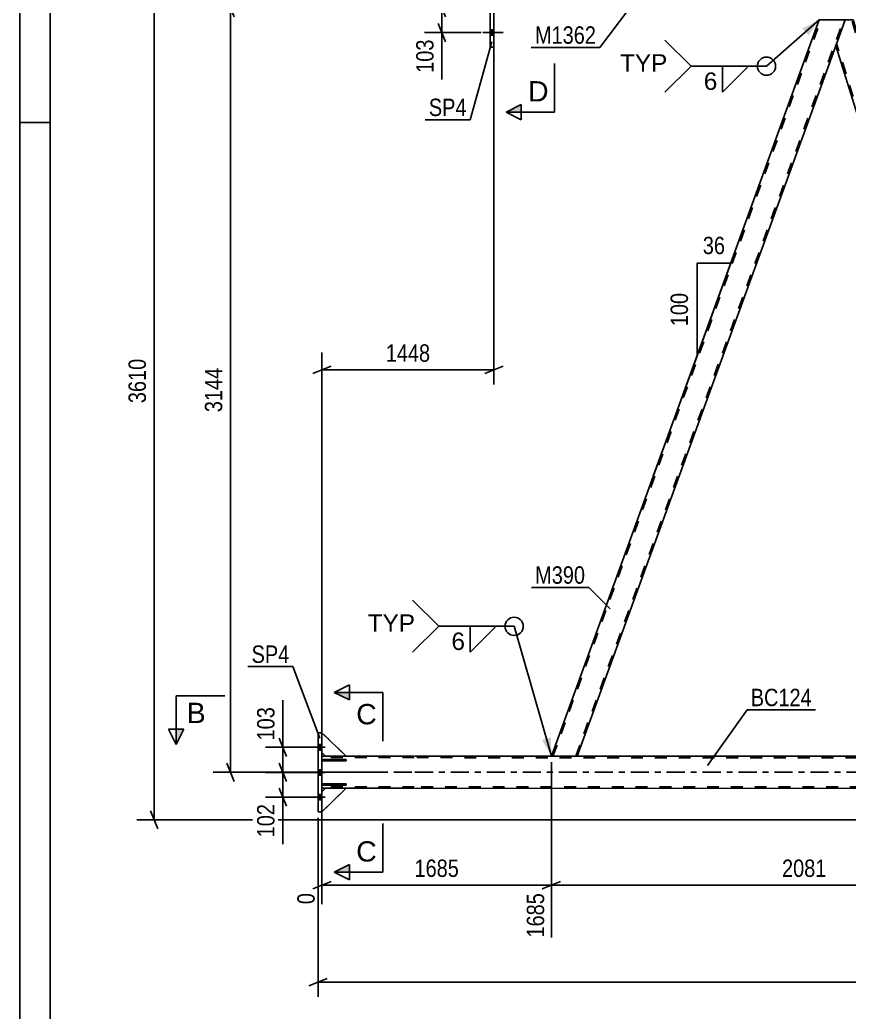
# Model space of a CAD drawing. Header units: millimetres. Extents: x 0 to 841, y 0 to 594.
# Drawn here: x 0 to 136.5, y 300.7 to 463.9 of the extents above; entities that cross this region are included whole.
import ezdxf

# ---------------------------------------------------------------- set-up
doc = ezdxf.new("R2010")
doc.units = ezdxf.units.MM
doc.linetypes.add('DXK_LINE_DOT2', pattern=[3.9198, 1.9599, -1.9599])
doc.linetypes.add('DXK_LINE_DOT3', pattern=[5.9187, 2.979, -0.9799, 0.9799, -0.9799])
doc.styles.add('Arial', font='arial.ttf', dxfattribs={"height": 0.2})
doc.styles.add('Arial Narrow', font='ARIALN.TTF', dxfattribs={"height": 0.2})

# ---------------------------------------------------------------- blocks, each defined once
blk = doc.blocks.new('Unknown-232924665-1133')
at = {"color": 5, "linetype": 'Continuous'}
for p, q in [((0, 594), (0, 0)), ((5, 589), (5, 5)), ((5, 447), (0, 447))]:
    blk.add_line(p, q, dxfattribs=at)
blk = doc.blocks.new('Bolt-232924665-2338 - 2333')
at = {"linetype": 'Continuous'}
for points in [[(49.08, 344.66), (49.08, 343.78), (49.72, 343.78), (49.72, 344.66)], [(49.08, 344.66), (49.08, 343.78), (49.72, 343.78), (49.72, 344.66)], [(49.08, 344.66), (49.08, 343.78), (49.72, 343.78), (49.72, 344.66)], [(49.08, 340.54), (49.08, 339.66), (49.72, 339.66), (49.72, 340.54)], [(49.08, 340.54), (49.08, 339.66), (49.72, 339.66), (49.72, 340.54)], [(49.08, 336.46), (49.08, 335.58), (49.72, 335.58), (49.72, 336.46)], [(49.08, 336.46), (49.08, 335.58), (49.72, 335.58), (49.72, 336.46)], [(49.08, 336.46), (49.08, 335.58), (49.72, 335.58), (49.72, 336.46)]]:
    blk.add_hatch(color=1, dxfattribs=at).paths.add_polyline_path(points)
at = {"color": 1, "linetype": 'Continuous'}
for p, q in [((49.72, 344.66), (49.08, 344.66)), ((49.72, 344.66), (49.08, 344.66)), ((49.72, 344.66), (49.08, 344.66)), ((50.24, 344.22), (46.92, 344.22)), ((50.24, 344.22), (46.92, 344.22)), ((50.24, 344.22), (46.92, 344.22)), ((49.72, 343.78), (49.08, 343.78)), ((49.72, 343.78), (49.08, 343.78)), ((49.72, 343.78), (49.08, 343.78)), ((50.24, 340.1), (46.92, 340.1)), ((50.24, 340.1), (46.92, 340.1)), ((49.72, 340.54), (49.08, 340.54)), ((49.72, 340.54), (49.08, 340.54)), ((49.72, 339.66), (49.08, 339.66)), ((49.72, 339.66), (49.08, 339.66)), ((49.72, 336.46), (49.08, 336.46)), ((49.72, 336.46), (49.08, 336.46)), ((49.72, 336.46), (49.08, 336.46)), ((50.24, 336.02), (46.92, 336.02)), ((50.24, 336.02), (46.92, 336.02)), ((50.24, 336.02), (46.92, 336.02)), ((49.72, 335.58), (49.08, 335.58)), ((49.72, 335.58), (49.08, 335.58)), ((49.72, 335.58), (49.08, 335.58))]:
    blk.add_line(p, q, dxfattribs=at)
blk = doc.blocks.new('Bolt-232924665-2339 - 2333')
at = {"linetype": 'Continuous'}
for points in [[(78.02, 469.54), (78.02, 470.42), (77.38, 470.42), (77.38, 469.54)], [(78.02, 469.54), (78.02, 470.42), (77.38, 470.42), (77.38, 469.54)], [(78.02, 469.54), (78.02, 470.42), (77.38, 470.42), (77.38, 469.54)], [(78.02, 465.44), (78.02, 466.32), (77.38, 466.32), (77.38, 465.44)], [(78.02, 465.44), (78.02, 466.32), (77.38, 466.32), (77.38, 465.44)], [(78.02, 461.34), (78.02, 462.22), (77.38, 462.22), (77.38, 461.34)], [(78.02, 461.34), (78.02, 462.22), (77.38, 462.22), (77.38, 461.34)], [(78.02, 461.34), (78.02, 462.22), (77.38, 462.22), (77.38, 461.34)]]:
    blk.add_hatch(color=1, dxfattribs=at).paths.add_polyline_path(points)
at = {"color": 1, "linetype": 'Continuous'}
for p, q in [((77.38, 470.42), (78.02, 470.42)), ((77.38, 470.42), (78.02, 470.42)), ((77.38, 470.42), (78.02, 470.42)), ((76.22, 469.98), (79.54, 469.98)), ((76.22, 469.98), (79.54, 469.98)), ((76.22, 469.98), (79.54, 469.98)), ((77.38, 469.54), (78.02, 469.54)), ((77.38, 469.54), (78.02, 469.54)), ((77.38, 469.54), (78.02, 469.54)), ((76.22, 465.88), (79.54, 465.88)), ((76.22, 465.88), (79.54, 465.88)), ((77.38, 466.32), (78.02, 466.32)), ((77.38, 466.32), (78.02, 466.32)), ((77.38, 465.44), (78.02, 465.44)), ((77.38, 465.44), (78.02, 465.44)), ((77.38, 462.22), (78.02, 462.22)), ((77.38, 462.22), (78.02, 462.22)), ((77.38, 462.22), (78.02, 462.22)), ((76.22, 461.78), (79.54, 461.78)), ((76.22, 461.78), (79.54, 461.78)), ((76.22, 461.78), (79.54, 461.78)), ((77.38, 461.34), (78.02, 461.34)), ((77.38, 461.34), (78.02, 461.34)), ((77.38, 461.34), (78.02, 461.34))]:
    blk.add_line(p, q, dxfattribs=at)
blk = doc.blocks.new('Part-232924665-2421 - 2333')
at = {"color": 2, "linetype": 'Continuous'}
for p, q in [((64.92, 342.76), (49.72, 342.76)), ((166.09, 342.74), (65.02, 342.76)), ((64.92, 337.48), (49.72, 337.48)), ((166.09, 337.46), (65.02, 337.48))]:
    blk.add_line(p, q, dxfattribs=at)
at = {"color": 7, "linetype": 'DXK_LINE_DOT2'}
for p, q in [((49.72, 337.48), (49.72, 342.76)), ((64.92, 342.52), (49.72, 342.52)), ((741.48, 342.42), (65.02, 342.52)), ((64.92, 337.72), (49.72, 337.72)), ((742.23, 337.62), (65.02, 337.72))]:
    blk.add_line(p, q, dxfattribs=at)
at = {"color": 7, "linetype": 'DXK_LINE_DOT3'}
for p, q in [((49.72, 340.12), (64.92, 340.12)), ((65.02, 340.12), (741.85, 340.02))]:
    blk.add_line(p, q, dxfattribs=at)
blk = doc.blocks.new('Part-232924665-2422 - 2333')
at = {"color": 2, "linetype": 'Continuous'}
for p, q in [((53.72, 342.76), (49.72, 346.62)), ((50.32, 342.76), (49.72, 343.36)), ((50.32, 342.76), (53.72, 342.76))]:
    blk.add_line(p, q, dxfattribs=at)
at = {"color": 7, "linetype": 'DXK_LINE_DOT2'}
for p, q in [((49.72, 346.62), (49.72, 343.36)), ((49.72, 346.62), (49.72, 346.62)), ((49.72, 346.62), (49.72, 346.62)), ((49.72, 343.36), (49.72, 343.36)), ((49.72, 343.36), (49.72, 343.36))]:
    blk.add_line(p, q, dxfattribs=at)
blk = doc.blocks.new('Part-232924665-2361 - 2333')
at = {"color": 7, "linetype": 'DXK_LINE_DOT2'}
for p, q in [((53.72, 342.24), (49.72, 342.24)), ((49.72, 342.24), (49.72, 342)), ((49.72, 342), (53.72, 342)), ((50.32, 342), (50.32, 342.24)), ((53.72, 342), (53.72, 342.24))]:
    blk.add_line(p, q, dxfattribs=at)
blk = doc.blocks.new('Part-232924665-2362 - 2333')
at = {"color": 7, "linetype": 'DXK_LINE_DOT2'}
for p, q in [((53.72, 338.24), (49.72, 338.24)), ((49.72, 338.24), (49.72, 338)), ((49.72, 338), (53.72, 338)), ((50.32, 338), (50.32, 338.24)), ((53.72, 338), (53.72, 338.24))]:
    blk.add_line(p, q, dxfattribs=at)
blk = doc.blocks.new('Part-232924665-2363 - 2333')
at = {"color": 2, "linetype": 'Continuous'}
for p, q in [((49.72, 342), (49.72, 342.24)), ((49.72, 342.24), (53.72, 342.24)), ((53.72, 342), (49.72, 342)), ((53.72, 342.24), (53.72, 342))]:
    blk.add_line(p, q, dxfattribs=at)
at = {"color": 7, "linetype": 'DXK_LINE_DOT2'}
blk.add_line((50.32, 342), (50.32, 342.24), dxfattribs=at)
blk = doc.blocks.new('Part-232924665-2573 - 2333')
at = {"color": 2, "linetype": 'Continuous'}
for p, q in [((77.38, 472.38), (78.02, 472.38)), ((77.38, 459.38), (77.38, 472.38)), ((78.02, 472.38), (78.02, 459.38)), ((78.02, 459.38), (77.38, 459.38))]:
    blk.add_line(p, q, dxfattribs=at)
blk = doc.blocks.new('Part-232924665-2364 - 2333')
at = {"color": 2, "linetype": 'Continuous'}
for p, q in [((49.72, 338), (49.72, 338.24)), ((49.72, 338.24), (53.72, 338.24)), ((53.72, 338), (49.72, 338)), ((53.72, 338.24), (53.72, 338))]:
    blk.add_line(p, q, dxfattribs=at)
at = {"color": 7, "linetype": 'DXK_LINE_DOT2'}
blk.add_line((50.32, 338), (50.32, 338.24), dxfattribs=at)
blk = doc.blocks.new('Part-232924665-2501 - 2333')
at = {"color": 2, "linetype": 'Continuous'}
for p, q in [((49.08, 333.62), (49.08, 346.62)), ((49.08, 346.62), (49.72, 346.62)), ((49.72, 346.62), (49.72, 333.62)), ((49.72, 333.62), (49.08, 333.62))]:
    blk.add_line(p, q, dxfattribs=at)
blk = doc.blocks.new('Part-232924665-2443 - 2333')
at = {"color": 2, "linetype": 'Continuous'}
blk.add_line((50.32, 337.48), (49.72, 336.88), dxfattribs=at)
at = {"color": 7, "linetype": 'DXK_LINE_DOT2'}
for p, q in [((53.72, 337.48), (49.72, 333.62)), ((49.72, 333.62), (49.72, 336.88)), ((50.32, 337.48), (53.72, 337.48))]:
    blk.add_line(p, q, dxfattribs=at)
blk = doc.blocks.new('Part-232924665-2444 - 2333')
at = {"color": 2, "linetype": 'Continuous'}
for p, q in [((49.72, 336.88), (50.32, 337.48)), ((53.72, 337.48), (49.72, 333.62)), ((50.32, 337.48), (53.72, 337.48))]:
    blk.add_line(p, q, dxfattribs=at)
at = {"color": 7, "linetype": 'DXK_LINE_DOT2'}
blk.add_line((49.72, 333.62), (49.72, 336.88), dxfattribs=at)
blk = doc.blocks.new('Part-232924665-2445 - 2333')
at = {"color": 7, "linetype": 'DXK_LINE_DOT2'}
for p, q in [((49.72, 346.62), (49.72, 343.36)), ((53.72, 342.76), (49.72, 346.62)), ((49.72, 343.36), (49.72, 343.36)), ((49.72, 343.36), (49.72, 343.36)), ((50.32, 342.76), (50.32, 342.76)), ((50.32, 342.76), (50.32, 342.76)), ((50.32, 342.76), (53.72, 342.76))]:
    blk.add_line(p, q, dxfattribs=at)
at = {"color": 2, "linetype": 'Continuous'}
for p, q in [((49.72, 343.36), (50.32, 342.76)), ((53.72, 342.76), (53.72, 342.76))]:
    blk.add_line(p, q, dxfattribs=at)
blk = doc.blocks.new('Part-232924665-2561 - 2333')
at = {"color": 2, "linetype": 'Continuous'}
for p, q in [((87.49, 342.76), (131.57, 463.88)), ((131.57, 463.88), (135.83, 463.88)), ((91.74, 342.76), (134.28, 459.63)), ((91.71, 342.76), (87.49, 342.76)), ((91.74, 342.76), (91.71, 342.76))]:
    blk.add_line(p, q, dxfattribs=at)
at = {"color": 7, "linetype": 'DXK_LINE_DOT2'}
for p, q in [((87.74, 342.76), (131.83, 463.88)), ((91.49, 342.76), (135.57, 463.88)), ((134.28, 459.63), (135.83, 463.88))]:
    blk.add_line(p, q, dxfattribs=at)
blk = doc.blocks.new('Part-232924665-2566 - 2333')
at = {"color": 2, "linetype": 'Continuous'}
for p, q in [((135.83, 463.88), (134.28, 459.63)), ((137.15, 463.88), (135.83, 463.88)), ((173.43, 347.49), (137.15, 463.88)), ((169.24, 347.49), (134.28, 459.63))]:
    blk.add_line(p, q, dxfattribs=at)
at = {"color": 7, "linetype": 'DXK_LINE_DOT2'}
for p, q in [((173.71, 345.76), (136.9, 463.88)), ((170.96, 342.76), (134.42, 460.01)), ((170.71, 342.76), (169.24, 347.49)), ((172.62, 342.76), (173.85, 346.13)), ((173.85, 346.13), (173.43, 347.49)), ((170.71, 342.76), (172.62, 342.76))]:
    blk.add_line(p, q, dxfattribs=at)
blk = doc.blocks.new('StraightDimension-232924665-15782 - 2333')
at = {"color": 7, "linetype": 'Continuous'}
for p, q in [((78.02, 462.88), (78.02, 403.89)), ((49.72, 343.76), (49.72, 409.14)), ((51.22, 406.89), (48.22, 405.69)), ((76.52, 405.69), (79.52, 406.89)), ((49.72, 406.29), (78.02, 406.29))]:
    blk.add_line(p, q, dxfattribs=at)
at = {"color": 0}
blk.add_wipeout([(68.13, 407.04), (68.13, 411.24), (59.62, 411.24), (59.62, 407.04)], dxfattribs=at)
at = {"color": 3, "style": 'Arial Narrow'}
blk.add_text('1448', height=2.863, dxfattribs=at).set_placement((60.22, 407.64))
blk = doc.blocks.new('StraightDimension-232924665-15877 - 2333')
at = {"color": 7, "linetype": 'Continuous'}
for p, q in [((87.49, 341.76), (87.49, 312.93)), ((49.72, 336.48), (49.72, 318.42)), ((51.22, 322.15), (48.22, 320.95)), ((85.99, 320.95), (88.99, 322.15)), ((49.72, 321.55), (87.49, 321.55))]:
    blk.add_line(p, q, dxfattribs=at)
at = {"color": 0}
blk.add_wipeout([(72.86, 322.3), (72.86, 326.5), (64.35, 326.5), (64.35, 322.3)], dxfattribs=at)
at = {"color": 0, "linetype": 'Continuous'}
for points in [[(49.12, 320.85), (44.92, 320.85), (44.92, 317.82), (49.12, 317.82)], [(86.89, 320.85), (82.69, 320.85), (82.69, 312.33), (86.89, 312.33)]]:
    blk.add_wipeout(points, dxfattribs=at)
at = {"color": 3, "style": 'Arial Narrow'}
blk.add_text('1685', height=2.863, dxfattribs=at).set_placement((64.95, 322.9))
at = {"color": 3, "linetype": 'Continuous', "style": 'Arial Narrow'}
for s, height, p in [('0', 2.86, (48.52, 318.42)), ('1685', 2.863, (86.29, 312.93))]:
    blk.add_text(s, height=height, rotation=90.0002, dxfattribs=at).set_placement(p)
blk = doc.blocks.new('StraightDimension-232924665-2710 - 2333')
at = {"color": 7, "linetype": 'Continuous'}
for p, q in [((35.26, 464.38), (34.06, 467.38)), ((76.38, 465.88), (31.81, 465.88)), ((34.66, 340.12), (34.66, 465.88)), ((34.06, 341.62), (35.26, 338.62)), ((60, 340.12), (31.81, 340.12))]:
    blk.add_line(p, q, dxfattribs=at)
at = {"color": 0}
blk.add_wipeout([(33.91, 407.26), (29.71, 407.26), (29.71, 398.75), (33.91, 398.75)], dxfattribs=at)
at = {"color": 3, "style": 'Arial Narrow'}
blk.add_text('3144', height=2.863, rotation=90.0002, dxfattribs=at).set_placement((33.31, 399.35))
blk = doc.blocks.new('StraightDimension-232924665-2699 - 2333')
at = {"color": 7, "linetype": 'Continuous'}
for p, q in [((78.95, 476.68), (19.25, 476.68)), ((22.7, 475.18), (21.5, 478.18)), ((22.1, 332.29), (22.1, 476.68)), ((21.5, 333.79), (22.7, 330.79)), ((165.09, 332.29), (19.25, 332.29))]:
    blk.add_line(p, q, dxfattribs=at)
at = {"color": 0}
blk.add_wipeout([(21.35, 408.74), (17.15, 408.74), (17.15, 400.23), (21.35, 400.23)], dxfattribs=at)
at = {"color": 3, "style": 'Arial Narrow'}
blk.add_text('3610', height=2.863, rotation=90.0002, dxfattribs=at).set_placement((20.75, 400.83))
blk = doc.blocks.new('StraightDimension-232924665-15851 - 2333')
at = {"color": 7, "linetype": 'Continuous'}
for p, q in [((49.08, 332.62), (49.08, 303.17)), ((50.58, 306.17), (47.58, 304.97)), ((49.08, 305.57), (797.83, 305.57))]:
    blk.add_line(p, q, dxfattribs=at)
blk = doc.blocks.new('StraightDimension-232924665-15876 - 2333')
at = {"color": 7, "linetype": 'Continuous'}
for p, q in [((87.49, 341.76), (87.49, 312.93)), ((170.71, 341.76), (170.71, 312.93)), ((88.99, 322.15), (85.99, 320.95)), ((169.21, 320.95), (172.21, 322.15)), ((87.49, 321.55), (170.71, 321.55))]:
    blk.add_line(p, q, dxfattribs=at)
at = {"color": 0}
blk.add_wipeout([(133.36, 322.3), (133.36, 326.5), (124.84, 326.5), (124.84, 322.3)], dxfattribs=at)
at = {"color": 0, "linetype": 'Continuous'}
blk.add_wipeout([(170.11, 320.85), (165.91, 320.85), (165.91, 312.33), (170.11, 312.33)], dxfattribs=at)
at = {"color": 3, "style": 'Arial Narrow'}
blk.add_text('2081', height=2.863, dxfattribs=at).set_placement((125.44, 322.9))
at = {"color": 3, "linetype": 'Continuous', "style": 'Arial Narrow'}
blk.add_text('3765', height=2.863, rotation=90.0002, dxfattribs=at).set_placement((169.51, 312.93))
blk = doc.blocks.new('AngleDimension-232924665-16900 - 2333')
at = {"color": 7, "linetype": 'Continuous'}
for p, q in [((111.46, 423.84), (117, 423.84)), ((111.46, 408.62), (117, 423.84)), ((111.46, 408.62), (111.46, 423.84)), ((104.25, 388.82), (111.46, 408.62))]:
    blk.add_line(p, q, dxfattribs=at)
at = {"color": 0}
for points in [[(116.66, 424.74), (116.66, 428.94), (111.8, 428.94), (111.8, 424.74)], [(110.56, 419.57), (106.36, 419.57), (106.36, 412.89), (110.56, 412.89)]]:
    blk.add_wipeout(points, dxfattribs=at)
at = {"color": 3, "style": 'Arial Narrow'}
blk.add_text('36', height=2.863, dxfattribs=at).set_placement((112.4, 425.34))
blk.add_text('100', height=2.863, rotation=90.0002, dxfattribs=at).set_placement((109.96, 413.49))
blk = doc.blocks.new('StraightDimension-232924665-28860 - 2333')
at = {"color": 7, "linetype": 'Continuous'}
for p, q in [((68.84, 467.38), (70.04, 464.38)), ((75.91, 465.88), (66.59, 465.88)), ((69.44, 461.78), (69.44, 465.88)), ((70.04, 460.28), (68.84, 463.28)), ((75.91, 461.78), (66.59, 461.78))]:
    blk.add_line(p, q, dxfattribs=at)
at = {"color": 0}
blk.add_wipeout([(68.69, 461.26), (64.49, 461.26), (64.49, 454.57), (68.69, 454.57)], dxfattribs=at)
at = {"color": 7, "linetype": 'Continuous'}
blk.add_line((69.44, 461.78), (69.44, 454.05), dxfattribs=at)
blk.add_line((69.44, 461.78), (69.44, 454.05), dxfattribs=at)
at = {"color": 3, "style": 'Arial Narrow'}
blk.add_text('103', height=2.863, rotation=90.0002, dxfattribs=at).set_placement((68.09, 455.17))
blk = doc.blocks.new('StraightDimension-232924665-28880 - 2333')
at = {"color": 7, "linetype": 'Continuous'}
for p, q in [((42.66, 345.72), (43.86, 342.72)), ((46.92, 344.22), (40.41, 344.22)), ((43.26, 340.1), (43.26, 344.22)), ((43.86, 338.6), (42.66, 341.6)), ((46.92, 340.1), (40.41, 340.1))]:
    blk.add_line(p, q, dxfattribs=at)
at = {"color": 0}
blk.add_wipeout([(42.51, 351.43), (38.31, 351.43), (38.31, 344.75), (42.51, 344.75)], dxfattribs=at)
at = {"color": 7, "linetype": 'Continuous'}
blk.add_line((43.26, 344.22), (43.26, 351.96), dxfattribs=at)
blk.add_line((43.26, 344.22), (43.26, 351.96), dxfattribs=at)
at = {"color": 3, "style": 'Arial Narrow'}
blk.add_text('103', height=2.863, rotation=90.0002, dxfattribs=at).set_placement((41.91, 345.35))
blk = doc.blocks.new('StraightDimension-232924665-28881 - 2333')
at = {"color": 7, "linetype": 'Continuous'}
for p, q in [((42.66, 341.6), (43.86, 338.6)), ((46.92, 340.1), (40.41, 340.1)), ((43.26, 336.02), (43.26, 340.1)), ((43.86, 334.52), (42.66, 337.52)), ((46.92, 336.02), (40.41, 336.02))]:
    blk.add_line(p, q, dxfattribs=at)
at = {"color": 0}
blk.add_wipeout([(42.51, 335.5), (38.31, 335.5), (38.31, 328.81), (42.51, 328.81)], dxfattribs=at)
at = {"color": 7, "linetype": 'Continuous'}
blk.add_line((43.26, 336.02), (43.26, 328.29), dxfattribs=at)
blk.add_line((43.26, 336.02), (43.26, 328.29), dxfattribs=at)
at = {"color": 3, "style": 'Arial Narrow'}
blk.add_text('102', height=2.863, rotation=90.0002, dxfattribs=at).set_placement((41.91, 329.41))
blk = doc.blocks.new('Mark-232924665-2417 - 2333')
at = {"color": 0}
blk.add_wipeout([(130.34, 350.99), (130.34, 353.99), (120.29, 353.99), (120.29, 350.99)], dxfattribs=at)
blk.add_wipeout([(130.34, 350.99), (130.34, 353.99), (120.29, 353.99), (120.29, 350.99)], dxfattribs=at)
at = {"color": 30, "linetype": 'Continuous'}
for p, q in [((113.15, 341.25), (119.69, 350.39)), ((119.69, 350.39), (130.94, 350.39))]:
    blk.add_line(p, q, dxfattribs=at)
at = {"color": 3, "style": 'Arial Narrow'}
blk.add_text('BC124', height=2.863, dxfattribs=at).set_placement((120.29, 350.99))
blk = doc.blocks.new('Mark-232924665-2497 - 2333')
at = {"color": 0}
blk.add_wipeout([(44.35, 358.11), (44.35, 361.11), (38.14, 361.11), (38.14, 358.11)], dxfattribs=at)
blk.add_wipeout([(44.35, 358.11), (44.35, 361.11), (38.14, 361.11), (38.14, 358.11)], dxfattribs=at)
at = {"color": 30, "linetype": 'Continuous'}
for p in [(37.54, 357.51), (49.38, 345.72)]:
    blk.add_line(p, (44.95, 357.51), dxfattribs=at)
at = {"color": 3, "style": 'Arial Narrow'}
blk.add_text('SP4', height=2.863, dxfattribs=at).set_placement((38.14, 358.11))
blk = doc.blocks.new('Mark-232924665-2569 - 2333')
at = {"color": 0}
blk.add_wipeout([(73.52, 448.06), (73.52, 451.06), (67.31, 451.06), (67.31, 448.06)], dxfattribs=at)
blk.add_wipeout([(73.52, 448.06), (73.52, 451.06), (67.31, 451.06), (67.31, 448.06)], dxfattribs=at)
at = {"color": 30, "linetype": 'Continuous'}
for p in [(77.69, 460.25), (66.71, 447.46)]:
    blk.add_line(p, (74.12, 447.46), dxfattribs=at)
at = {"color": 3, "style": 'Arial Narrow'}
blk.add_text('SP4', height=2.863, dxfattribs=at).set_placement((67.31, 448.06))
blk = doc.blocks.new('Mark-232924665-27244 - 2333')
at = {"color": 0}
blk.add_wipeout([(94.83, 459.95), (94.83, 462.95), (84.78, 462.95), (84.78, 459.95)], dxfattribs=at)
blk.add_wipeout([(94.83, 459.95), (94.83, 462.95), (84.78, 462.95), (84.78, 459.95)], dxfattribs=at)
at = {"color": 30, "linetype": 'Continuous'}
for p in [(102.44, 468.56), (84.18, 459.35)]:
    blk.add_line(p, (95.43, 459.35), dxfattribs=at)
at = {"color": 3, "style": 'Arial Narrow'}
blk.add_text('M1362', height=2.863, dxfattribs=at).set_placement((84.78, 459.95))
blk = doc.blocks.new('SectionMark-232924665-3427 - 2333')
at = {"linetype": 'Continuous'}
blk.add_hatch(color=6, dxfattribs=at).paths.add_polyline_path([(25.72, 347.21), (26.97, 347.21), (25.72, 344.71)])
at = {"color": 6, "linetype": 'Continuous'}
for p, q in [((25.72, 352.71), (33.72, 352.71)), ((25.72, 352.71), (25.72, 344.71)), ((25.72, 344.71), (24.47, 347.21)), ((26.97, 347.21), (24.47, 347.21)), ((25.72, 344.71), (26.97, 347.21))]:
    blk.add_line(p, q, dxfattribs=at)
at = {"color": 0, "linetype": 'Continuous'}
blk.add_wipeout([(30.58, 348.21), (30.58, 351.71), (27.47, 351.71), (27.47, 348.21)], dxfattribs=at)
at = {"color": 3, "linetype": 'Continuous', "style": 'Arial'}
blk.add_text('B', height=3.34, dxfattribs=at).set_placement((27.47, 348.21))
blk = doc.blocks.new('SectionMark-232924665-3429 - 2333')
at = {"linetype": 'Continuous'}
for points in [[(54.23, 353.26), (54.23, 352.01), (51.73, 353.26)], [(54.23, 324.93), (54.23, 323.68), (51.73, 323.68)]]:
    blk.add_hatch(color=6, dxfattribs=at).paths.add_polyline_path(points)
at = {"color": 6, "linetype": 'Continuous'}
for p, q in [((51.73, 353.26), (54.23, 354.51)), ((54.23, 352.01), (54.23, 354.51)), ((59.73, 353.26), (51.73, 353.26)), ((51.73, 353.26), (54.23, 352.01)), ((59.73, 353.26), (59.73, 345.26)), ((59.73, 323.68), (59.73, 331.68)), ((51.73, 323.68), (54.23, 324.93)), ((54.23, 324.93), (54.23, 322.43)), ((59.73, 323.68), (51.73, 323.68)), ((54.23, 322.43), (51.73, 323.68))]:
    blk.add_line(p, q, dxfattribs=at)
at = {"color": 0, "linetype": 'Continuous'}
for points in [[(58.73, 348.01), (58.73, 351.51), (55.36, 351.51), (55.36, 348.01)], [(58.73, 325.43), (58.73, 328.93), (55.36, 328.93), (55.36, 325.43)]]:
    blk.add_wipeout(points, dxfattribs=at)
at = {"color": 3, "linetype": 'Continuous', "style": 'Arial'}
for p in [(55.36, 348.01), (55.36, 325.43)]:
    blk.add_text('C', height=3.34, dxfattribs=at).set_placement(p)
blk = doc.blocks.new('SectionMark-232924665-3431 - 2333')
at = {"linetype": 'Continuous'}
for points in [[(82.52, 486.23), (82.52, 484.98), (80.02, 486.23)], [(82.52, 449.96), (82.52, 448.71), (80.02, 448.71)]]:
    blk.add_hatch(color=6, dxfattribs=at).paths.add_polyline_path(points)
at = {"color": 6, "linetype": 'Continuous'}
for p, q in [((80.02, 486.23), (82.52, 487.48)), ((82.52, 484.98), (82.52, 487.48)), ((88.02, 486.23), (80.02, 486.23)), ((80.02, 486.23), (82.52, 484.98)), ((88.02, 486.23), (88.02, 478.23)), ((88.02, 448.71), (88.02, 456.71)), ((80.02, 448.71), (82.52, 449.96)), ((82.52, 449.96), (82.52, 447.46)), ((88.02, 448.71), (80.02, 448.71)), ((82.52, 447.46), (80.02, 448.71))]:
    blk.add_line(p, q, dxfattribs=at)
at = {"color": 0, "linetype": 'Continuous'}
for points in [[(87.02, 480.98), (87.02, 484.48), (83.65, 484.48), (83.65, 480.98)], [(87.02, 450.46), (87.02, 453.96), (83.65, 453.96), (83.65, 450.46)]]:
    blk.add_wipeout(points, dxfattribs=at)
at = {"color": 3, "linetype": 'Continuous', "style": 'Arial'}
for p in [(83.65, 480.98), (83.65, 450.46)]:
    blk.add_text('D', height=3.34, dxfattribs=at).set_placement(p)
blk = doc.blocks.new('Mark-232924665-15826 - 2333')
at = {"color": 0}
blk.add_wipeout([(93.03, 371.13), (93.03, 374.13), (84.81, 374.13), (84.81, 371.13)], dxfattribs=at)
blk.add_wipeout([(93.03, 371.13), (93.03, 374.13), (84.81, 374.13), (84.81, 371.13)], dxfattribs=at)
at = {"color": 30, "linetype": 'Continuous'}
for p in [(84.21, 370.53), (97.17, 367)]:
    blk.add_line(p, (93.63, 370.53), dxfattribs=at)
at = {"color": 3, "style": 'Arial Narrow'}
blk.add_text('M390', height=2.863, dxfattribs=at).set_placement((84.81, 371.13))
blk = doc.blocks.new('WeldMark-232924665-19479 - 2333')
at = {"linetype": 'Continuous'}
blk.add_hatch(color=30, dxfattribs=at).paths.add_polyline_path([(128.82, 462.47), (131.57, 463.88), (129.81, 461.34)])
at = {"color": 30, "linetype": 'Continuous'}
blk.add_line((131.57, 463.88), (122.88, 456.26), dxfattribs=at)
at = {"color": 3, "linetype": 'Continuous'}
for q in [(106.17, 460.55), (106.17, 451.97)]:
    blk.add_line((110.46, 456.26), q, dxfattribs=at)
for start, end in [(90, 270), (270, 90)]:
    blk.add_arc((122.88, 456.26), 1.5, start, end, dxfattribs=at)
at = {"color": 0}
blk.add_wipeout([(114.98, 452.16), (114.98, 455.56), (112.36, 455.56), (112.36, 452.16)], dxfattribs=at)
at = {"color": 30, "linetype": 'Continuous'}
blk.add_line((110.46, 456.26), (122.88, 456.26), dxfattribs=at)
at = {"color": 3, "linetype": 'Continuous'}
for p, q in [((115.64, 456.26), (119.93, 456.26)), ((119.93, 456.26), (115.64, 451.97)), ((115.64, 451.97), (115.64, 456.26))]:
    blk.add_line(p, q, dxfattribs=at)
at = {"color": 3, "style": 'Arial'}
blk.add_text('6', height=2.87, dxfattribs=at).set_placement((112.56, 452.36))
at = {"color": 0, "linetype": 'Continuous'}
blk.add_wipeout([(106.56, 455.36), (106.56, 458.36), (98.78, 458.36), (98.78, 455.36)], dxfattribs=at)
blk.add_wipeout([(106.56, 455.36), (106.56, 458.36), (98.78, 458.36), (98.78, 455.36)], dxfattribs=at)
at = {"color": 3, "linetype": 'Continuous', "style": 'Arial'}
blk.add_text('TYP', height=2.865, dxfattribs=at).set_placement((98.78, 455.36))
blk = doc.blocks.new('WeldMark-232924665-19515 - 2333')
at = {"linetype": 'Continuous'}
blk.add_hatch(color=30, dxfattribs=at).paths.add_polyline_path([(87.38, 345.85), (87.49, 342.76), (85.94, 345.44)])
at = {"color": 3, "linetype": 'Continuous'}
for q in [(64.64, 368.42), (64.64, 359.85)]:
    blk.add_line((68.93, 364.13), q, dxfattribs=at)
at = {"color": 30, "linetype": 'Continuous'}
blk.add_line((87.49, 342.76), (81.35, 364.13), dxfattribs=at)
at = {"color": 3, "linetype": 'Continuous'}
for start, end in [(90, 270), (270, 90)]:
    blk.add_arc((81.35, 364.13), 1.5, start, end, dxfattribs=at)
at = {"color": 0}
blk.add_wipeout([(73.45, 360.03), (73.45, 363.43), (70.83, 363.43), (70.83, 360.03)], dxfattribs=at)
at = {"color": 30, "linetype": 'Continuous'}
blk.add_line((68.93, 364.13), (81.35, 364.13), dxfattribs=at)
at = {"color": 3, "linetype": 'Continuous'}
for p, q in [((74.11, 364.13), (78.39, 364.13)), ((78.39, 364.13), (74.11, 359.85)), ((74.11, 359.85), (74.11, 364.13))]:
    blk.add_line(p, q, dxfattribs=at)
at = {"color": 3, "style": 'Arial'}
blk.add_text('6', height=2.87, dxfattribs=at).set_placement((71.03, 360.23))
at = {"color": 0, "linetype": 'Continuous'}
blk.add_wipeout([(65.03, 363.23), (65.03, 366.23), (57.25, 366.23), (57.25, 363.23)], dxfattribs=at)
blk.add_wipeout([(65.03, 363.23), (65.03, 366.23), (57.25, 366.23), (57.25, 363.23)], dxfattribs=at)
at = {"color": 3, "linetype": 'Continuous', "style": 'Arial'}
blk.add_text('TYP', height=2.865, dxfattribs=at).set_placement((57.25, 363.23))

msp = doc.modelspace()

# ---------------------------------------------------------------- block references
for name in ['Unknown-232924665-1133', 'Part-232924665-2573 - 2333', 'Bolt-232924665-2339 - 2333', 'Part-232924665-2561 - 2333', 'Part-232924665-2566 - 2333', 'Part-232924665-2501 - 2333', 'Part-232924665-2422 - 2333', 'Part-232924665-2445 - 2333', 'Bolt-232924665-2338 - 2333', 'Part-232924665-2421 - 2333', 'Part-232924665-2361 - 2333', 'Part-232924665-2363 - 2333', 'Part-232924665-2362 - 2333', 'Part-232924665-2364 - 2333', 'Part-232924665-2443 - 2333', 'Part-232924665-2444 - 2333']:
    msp.add_blockref(name, (0, 0))

# ---------------------------------------------------------------- next in the draw order: block references
for name in ['StraightDimension-232924665-15782 - 2333', 'StraightDimension-232924665-15877 - 2333']:
    msp.add_blockref(name, (0, 0))

# ---------------------------------------------------------------- next in the draw order: block references
msp.add_blockref('StraightDimension-232924665-2710 - 2333', (0, 0))

# ---------------------------------------------------------------- next in the draw order: block references
msp.add_blockref('StraightDimension-232924665-2699 - 2333', (0, 0))

# ---------------------------------------------------------------- next in the draw order: block references
for name in ['Mark-232924665-27244 - 2333', 'StraightDimension-232924665-15851 - 2333']:
    msp.add_blockref(name, (0, 0))

# ---------------------------------------------------------------- next in the draw order: block references
for name in ['SectionMark-232924665-3431 - 2333', 'StraightDimension-232924665-28860 - 2333', 'WeldMark-232924665-19479 - 2333', 'AngleDimension-232924665-16900 - 2333', 'Mark-232924665-15826 - 2333', 'StraightDimension-232924665-28880 - 2333', 'StraightDimension-232924665-15876 - 2333']:
    msp.add_blockref(name, (0, 0))

# ---------------------------------------------------------------- next in the draw order: block references
for name in ['Mark-232924665-2569 - 2333', 'Mark-232924665-2497 - 2333', 'Mark-232924665-2417 - 2333', 'StraightDimension-232924665-28881 - 2333']:
    msp.add_blockref(name, (0, 0))

# ---------------------------------------------------------------- next in the draw order: block references
msp.add_blockref('SectionMark-232924665-3427 - 2333', (0, 0))

# ---------------------------------------------------------------- next in the draw order: block references
msp.add_blockref('SectionMark-232924665-3429 - 2333', (0, 0))

# ---------------------------------------------------------------- next in the draw order: block references
msp.add_blockref('WeldMark-232924665-19515 - 2333', (0, 0))

doc.saveas('drawing.dxf')
